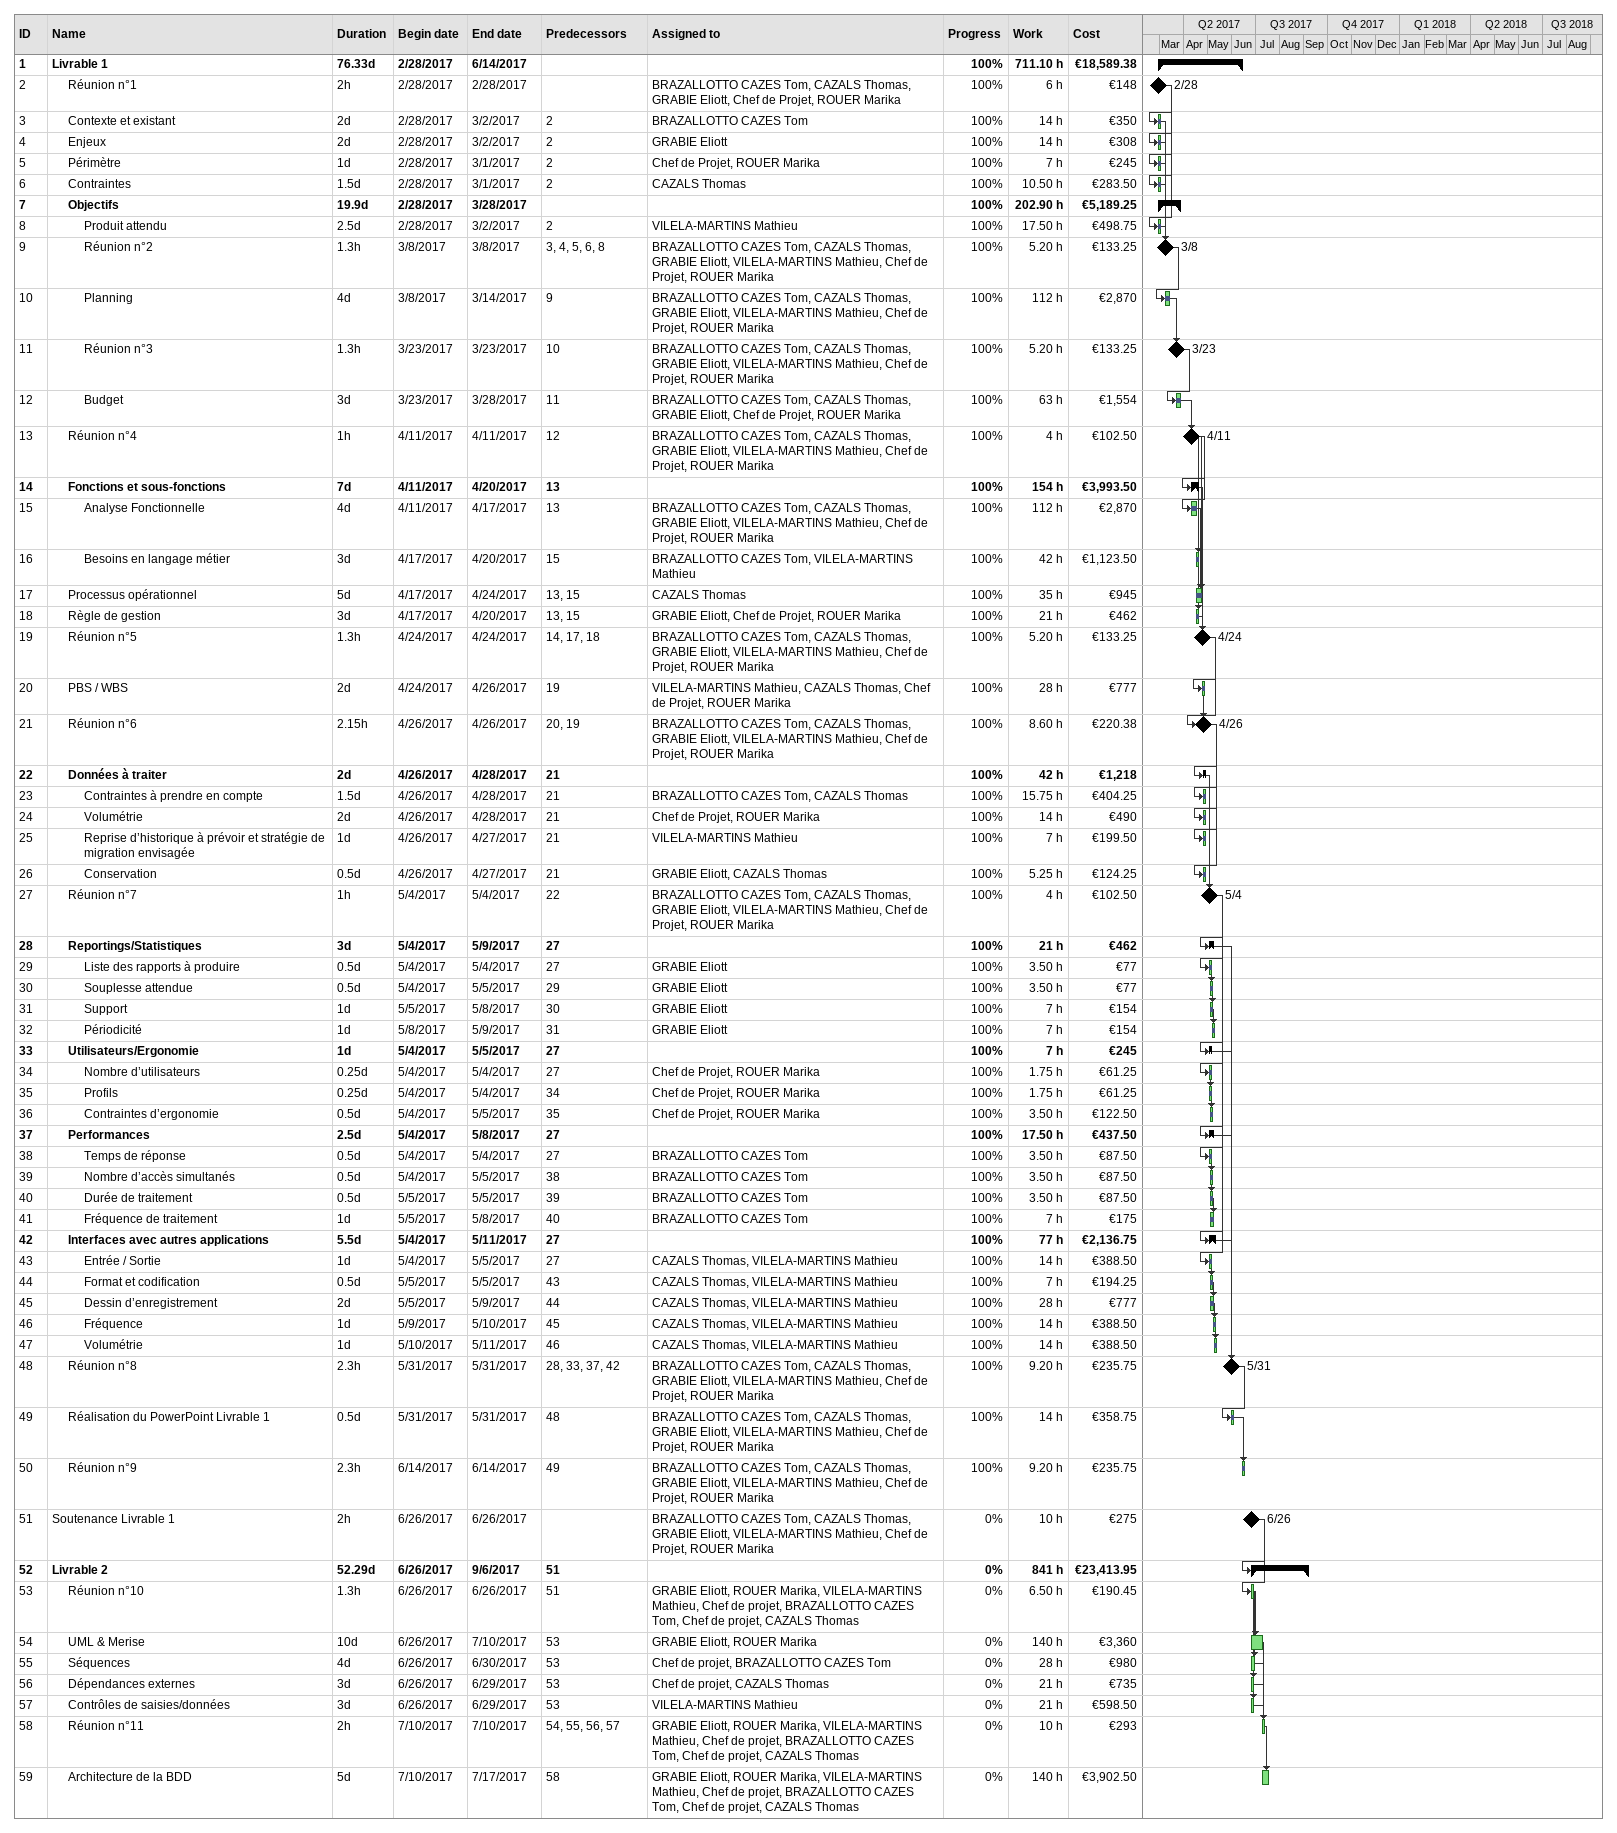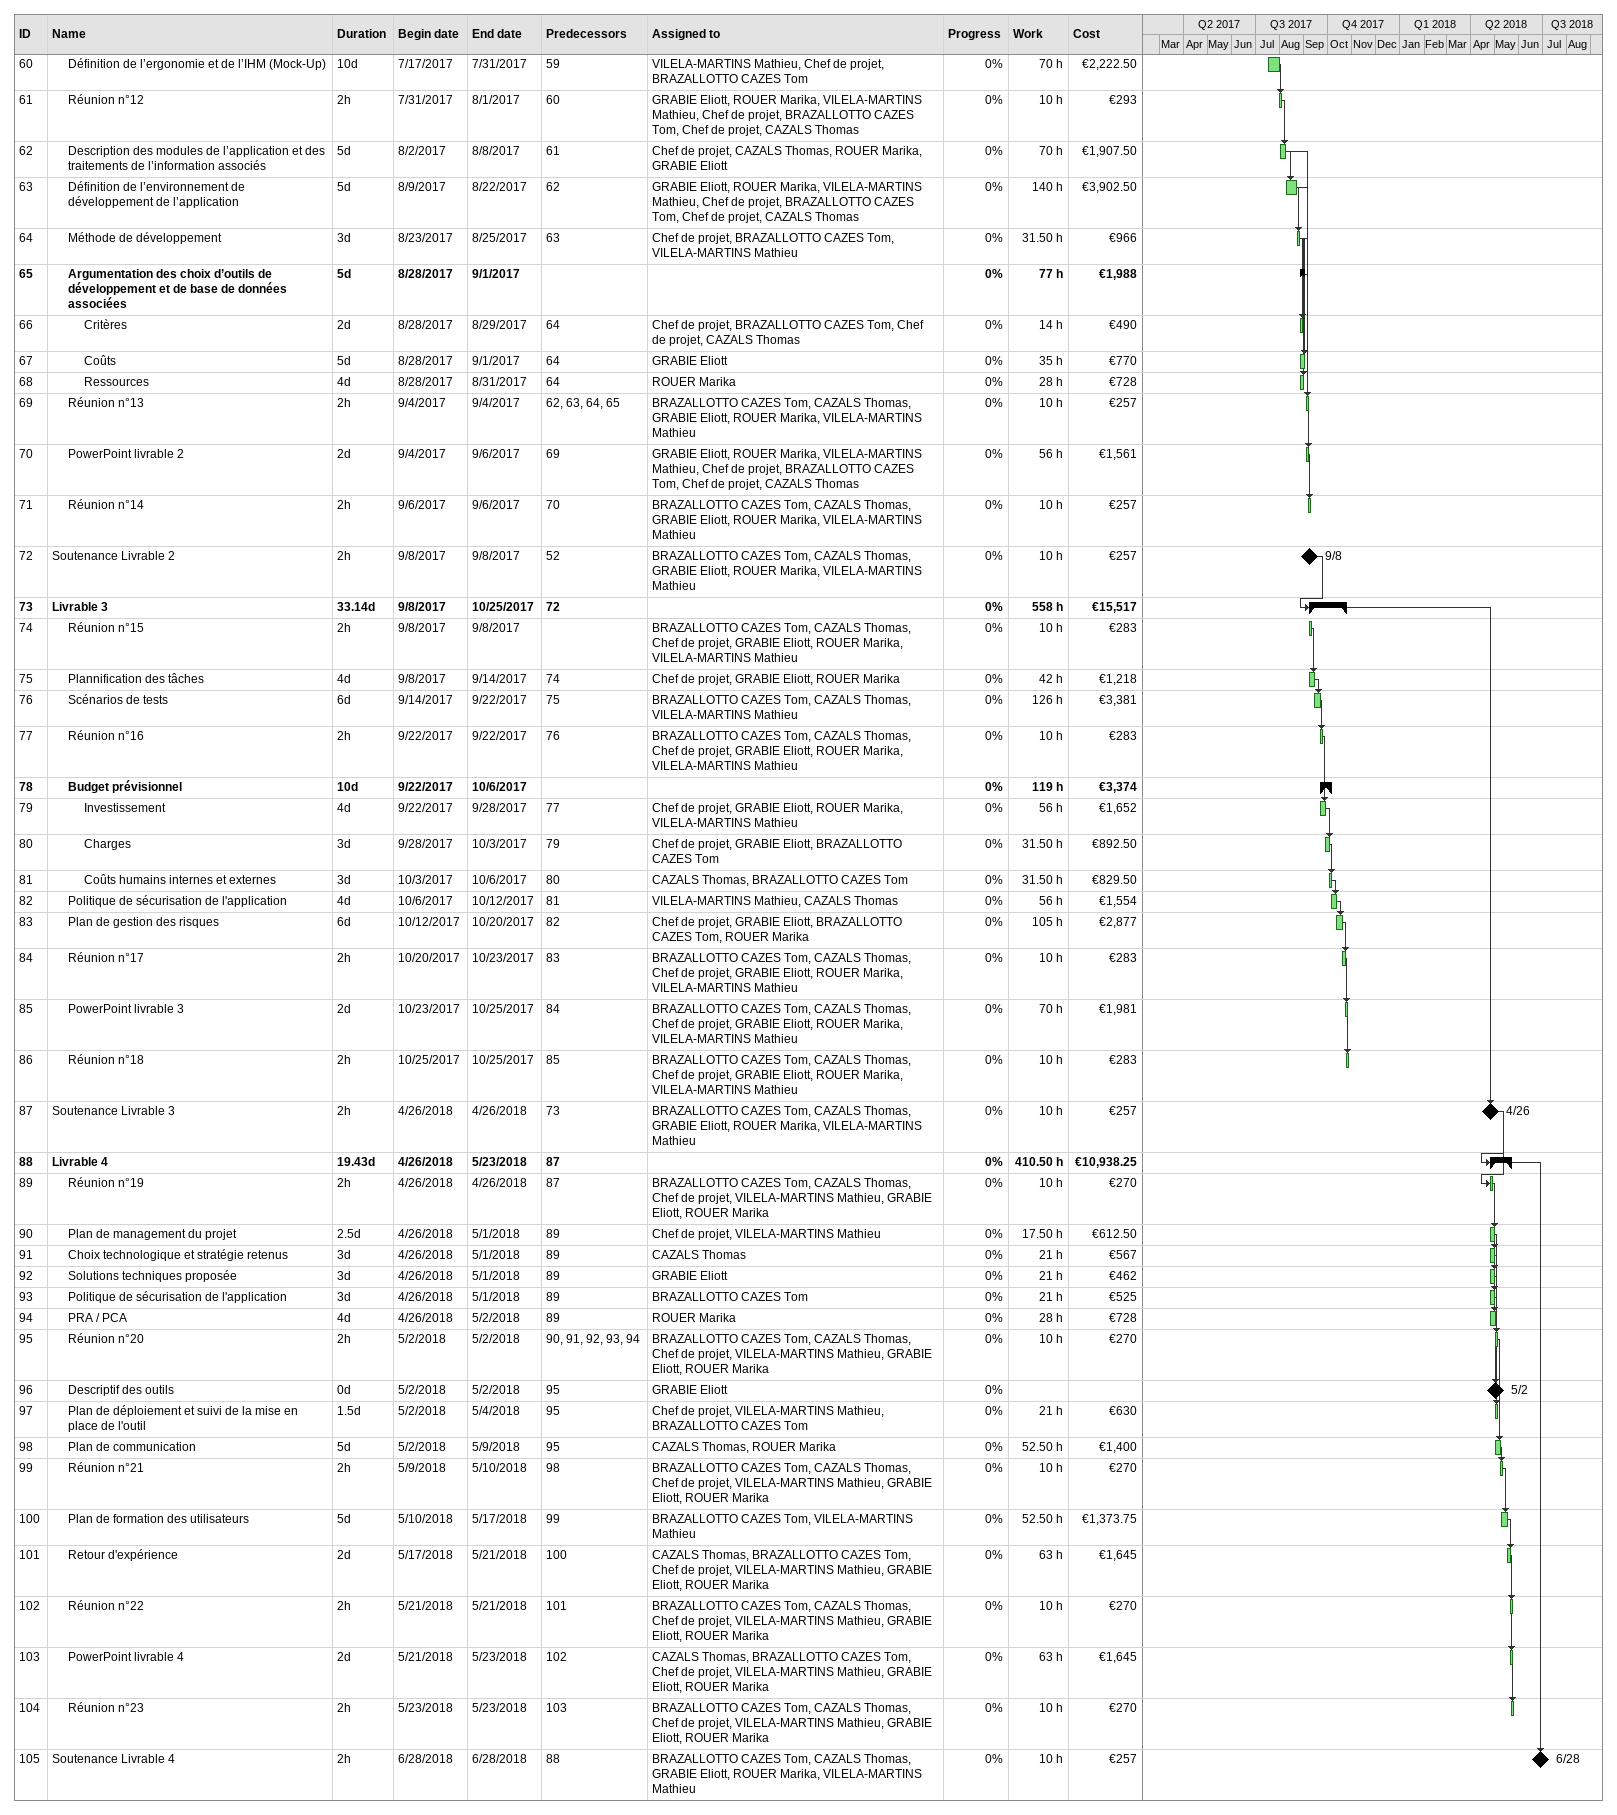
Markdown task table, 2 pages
| ID | Level | Task | Duration | Start | Finish | Predecessors | Resources | % complete | Work (h) | Cost (€) |
|---|---|---|---|---|---|---|---|---|---|---|
| 1 | 1 | **Livrable 1** | 76.33d | 2017-02-28 | 2017-06-14 |  |  | 100 | 711.10 | 18589.38 |
| 2 | 2 | Réunion n°1 | 2h | 2017-02-28 | 2017-02-28 |  | BRAZALLOTTO CAZES Tom, CAZALS Thomas, GRABIE Eliott, Chef de Projet, ROUER Marika | 100 | 6 | 148 |
| 3 | 2 | Contexte et existant | 2d | 2017-02-28 | 2017-03-02 | 2 | BRAZALLOTTO CAZES Tom | 100 | 14 | 350 |
| 4 | 2 | Enjeux | 2d | 2017-02-28 | 2017-03-02 | 2 | GRABIE Eliott | 100 | 14 | 308 |
| 5 | 2 | Périmètre | 1d | 2017-02-28 | 2017-03-01 | 2 | Chef de Projet, ROUER Marika | 100 | 7 | 245 |
| 6 | 2 | Contraintes | 1.5d | 2017-02-28 | 2017-03-01 | 2 | CAZALS Thomas | 100 | 10.50 | 283.50 |
| 7 | 2 | **Objectifs** | 19.9d | 2017-02-28 | 2017-03-28 |  |  | 100 | 202.90 | 5189.25 |
| 8 | 3 | Produit attendu | 2.5d | 2017-02-28 | 2017-03-02 | 2 | VILELA-MARTINS Mathieu | 100 | 17.50 | 498.75 |
| 9 | 3 | Réunion n°2 | 1.3h | 2017-03-08 | 2017-03-08 | 3, 4, 5, 6, 8 | BRAZALLOTTO CAZES Tom, CAZALS Thomas, GRABIE Eliott, VILELA-MARTINS Mathieu, Chef de Projet, ROUER Marika | 100 | 5.20 | 133.25 |
| 10 | 3 | Planning | 4d | 2017-03-08 | 2017-03-14 | 9 | BRAZALLOTTO CAZES Tom, CAZALS Thomas, GRABIE Eliott, VILELA-MARTINS Mathieu, Chef de Projet, ROUER Marika | 100 | 112 | 2870 |
| 11 | 3 | Réunion n°3 | 1.3h | 2017-03-23 | 2017-03-23 | 10 | BRAZALLOTTO CAZES Tom, CAZALS Thomas, GRABIE Eliott, VILELA-MARTINS Mathieu, Chef de Projet, ROUER Marika | 100 | 5.20 | 133.25 |
| 12 | 3 | Budget | 3d | 2017-03-23 | 2017-03-28 | 11 | BRAZALLOTTO CAZES Tom, CAZALS Thomas, GRABIE Eliott, Chef de Projet, ROUER Marika | 100 | 63 | 1554 |
| 13 | 2 | Réunion n°4 | 1h | 2017-04-11 | 2017-04-11 | 12 | BRAZALLOTTO CAZES Tom, CAZALS Thomas, GRABIE Eliott, VILELA-MARTINS Mathieu, Chef de Projet, ROUER Marika | 100 | 4 | 102.50 |
| 14 | 2 | **Fonctions et sous-fonctions** | 7d | 2017-04-11 | 2017-04-20 | 13 |  | 100 | 154 | 3993.50 |
| 15 | 3 | Analyse Fonctionnelle | 4d | 2017-04-11 | 2017-04-17 | 13 | BRAZALLOTTO CAZES Tom, CAZALS Thomas, GRABIE Eliott, VILELA-MARTINS Mathieu, Chef de Projet, ROUER Marika | 100 | 112 | 2870 |
| 16 | 3 | Besoins en langage métier | 3d | 2017-04-17 | 2017-04-20 | 15 | BRAZALLOTTO CAZES Tom, VILELA-MARTINS Mathieu | 100 | 42 | 1123.50 |
| 17 | 2 | Processus opérationnel | 5d | 2017-04-17 | 2017-04-24 | 13, 15 | CAZALS Thomas | 100 | 35 | 945 |
| 18 | 2 | Règle de gestion | 3d | 2017-04-17 | 2017-04-20 | 13, 15 | GRABIE Eliott, Chef de Projet, ROUER Marika | 100 | 21 | 462 |
| 19 | 2 | Réunion n°5 | 1.3h | 2017-04-24 | 2017-04-24 | 14, 17, 18 | BRAZALLOTTO CAZES Tom, CAZALS Thomas, GRABIE Eliott, VILELA-MARTINS Mathieu, Chef de Projet, ROUER Marika | 100 | 5.20 | 133.25 |
| 20 | 2 | PBS / WBS | 2d | 2017-04-24 | 2017-04-26 | 19 | VILELA-MARTINS Mathieu, CAZALS Thomas, Chef de Projet, ROUER Marika | 100 | 28 | 777 |
| 21 | 2 | Réunion n°6 | 2.15h | 2017-04-26 | 2017-04-26 | 20, 19 | BRAZALLOTTO CAZES Tom, CAZALS Thomas, GRABIE Eliott, VILELA-MARTINS Mathieu, Chef de Projet, ROUER Marika | 100 | 8.60 | 220.38 |
| 22 | 2 | **Données à traiter** | 2d | 2017-04-26 | 2017-04-28 | 21 |  | 100 | 42 | 1218 |
| 23 | 3 | Contraintes à prendre en compte | 1.5d | 2017-04-26 | 2017-04-28 | 21 | BRAZALLOTTO CAZES Tom, CAZALS Thomas | 100 | 15.75 | 404.25 |
| 24 | 3 | Volumétrie | 2d | 2017-04-26 | 2017-04-28 | 21 | Chef de Projet, ROUER Marika | 100 | 14 | 490 |
| 25 | 3 | Reprise d’historique à prévoir et stratégie de migration envisagée | 1d | 2017-04-26 | 2017-04-27 | 21 | VILELA-MARTINS Mathieu | 100 | 7 | 199.50 |
| 26 | 3 | Conservation | 0.5d | 2017-04-26 | 2017-04-27 | 21 | GRABIE Eliott, CAZALS Thomas | 100 | 5.25 | 124.25 |
| 27 | 2 | Réunion n°7 | 1h | 2017-05-04 | 2017-05-04 | 22 | BRAZALLOTTO CAZES Tom, CAZALS Thomas, GRABIE Eliott, VILELA-MARTINS Mathieu, Chef de Projet, ROUER Marika | 100 | 4 | 102.50 |
| 28 | 2 | **Reportings/Statistiques** | 3d | 2017-05-04 | 2017-05-09 | 27 |  | 100 | 21 | 462 |
| 29 | 3 | Liste des rapports à produire | 0.5d | 2017-05-04 | 2017-05-04 | 27 | GRABIE Eliott | 100 | 3.50 | 77 |
| 30 | 3 | Souplesse attendue | 0.5d | 2017-05-04 | 2017-05-05 | 29 | GRABIE Eliott | 100 | 3.50 | 77 |
| 31 | 3 | Support | 1d | 2017-05-05 | 2017-05-08 | 30 | GRABIE Eliott | 100 | 7 | 154 |
| 32 | 3 | Périodicité | 1d | 2017-05-08 | 2017-05-09 | 31 | GRABIE Eliott | 100 | 7 | 154 |
| 33 | 2 | **Utilisateurs/Ergonomie** | 1d | 2017-05-04 | 2017-05-05 | 27 |  | 100 | 7 | 245 |
| 34 | 3 | Nombre d’utilisateurs | 0.25d | 2017-05-04 | 2017-05-04 | 27 | Chef de Projet, ROUER Marika | 100 | 1.75 | 61.25 |
| 35 | 3 | Profils | 0.25d | 2017-05-04 | 2017-05-04 | 34 | Chef de Projet, ROUER Marika | 100 | 1.75 | 61.25 |
| 36 | 3 | Contraintes d’ergonomie | 0.5d | 2017-05-04 | 2017-05-05 | 35 | Chef de Projet, ROUER Marika | 100 | 3.50 | 122.50 |
| 37 | 2 | **Performances** | 2.5d | 2017-05-04 | 2017-05-08 | 27 |  | 100 | 17.50 | 437.50 |
| 38 | 3 | Temps de réponse | 0.5d | 2017-05-04 | 2017-05-04 | 27 | BRAZALLOTTO CAZES Tom | 100 | 3.50 | 87.50 |
| 39 | 3 | Nombre d’accès simultanés | 0.5d | 2017-05-04 | 2017-05-05 | 38 | BRAZALLOTTO CAZES Tom | 100 | 3.50 | 87.50 |
| 40 | 3 | Durée de traitement | 0.5d | 2017-05-05 | 2017-05-05 | 39 | BRAZALLOTTO CAZES Tom | 100 | 3.50 | 87.50 |
| 41 | 3 | Fréquence de traitement | 1d | 2017-05-05 | 2017-05-08 | 40 | BRAZALLOTTO CAZES Tom | 100 | 7 | 175 |
| 42 | 2 | **Interfaces avec autres applications** | 5.5d | 2017-05-04 | 2017-05-11 | 27 |  | 100 | 77 | 2136.75 |
| 43 | 3 | Entrée / Sortie | 1d | 2017-05-04 | 2017-05-05 | 27 | CAZALS Thomas, VILELA-MARTINS Mathieu | 100 | 14 | 388.50 |
| 44 | 3 | Format et codification | 0.5d | 2017-05-05 | 2017-05-05 | 43 | CAZALS Thomas, VILELA-MARTINS Mathieu | 100 | 7 | 194.25 |
| 45 | 3 | Dessin d’enregistrement | 2d | 2017-05-05 | 2017-05-09 | 44 | CAZALS Thomas, VILELA-MARTINS Mathieu | 100 | 28 | 777 |
| 46 | 3 | Fréquence | 1d | 2017-05-09 | 2017-05-10 | 45 | CAZALS Thomas, VILELA-MARTINS Mathieu | 100 | 14 | 388.50 |
| 47 | 3 | Volumétrie | 1d | 2017-05-10 | 2017-05-11 | 46 | CAZALS Thomas, VILELA-MARTINS Mathieu | 100 | 14 | 388.50 |
| 48 | 2 | Réunion n°8 | 2.3h | 2017-05-31 | 2017-05-31 | 28, 33, 37, 42 | BRAZALLOTTO CAZES Tom, CAZALS Thomas, GRABIE Eliott, VILELA-MARTINS Mathieu, Chef de Projet, ROUER Marika | 100 | 9.20 | 235.75 |
| 49 | 2 | Réalisation du PowerPoint Livrable 1 | 0.5d | 2017-05-31 | 2017-05-31 | 48 | BRAZALLOTTO CAZES Tom, CAZALS Thomas, GRABIE Eliott, VILELA-MARTINS Mathieu, Chef de Projet, ROUER Marika | 100 | 14 | 358.75 |
| 50 | 2 | Réunion n°9 | 2.3h | 2017-06-14 | 2017-06-14 | 49 | BRAZALLOTTO CAZES Tom, CAZALS Thomas, GRABIE Eliott, VILELA-MARTINS Mathieu, Chef de Projet, ROUER Marika | 100 | 9.20 | 235.75 |
| 51 | 1 | Soutenance Livrable 1 | 2h | 2017-06-26 | 2017-06-26 |  | BRAZALLOTTO CAZES Tom, CAZALS Thomas, GRABIE Eliott, VILELA-MARTINS Mathieu, Chef de Projet, ROUER Marika | 0 | 10 | 275 |
| 52 | 1 | **Livrable 2** | 52.29d | 2017-06-26 | 2017-09-06 | 51 |  | 0 | 841 | 23413.95 |
| 53 | 2 | Réunion n°10 | 1.3h | 2017-06-26 | 2017-06-26 | 51 | GRABIE Eliott, ROUER Marika, VILELA-MARTINS Mathieu, Chef de projet, BRAZALLOTTO CAZES Tom, Chef de projet, CAZALS Thomas | 0 | 6.50 | 190.45 |
| 54 | 2 | UML & Merise | 10d | 2017-06-26 | 2017-07-10 | 53 | GRABIE Eliott, ROUER Marika | 0 | 140 | 3360 |
| 55 | 2 | Séquences | 4d | 2017-06-26 | 2017-06-30 | 53 | Chef de projet, BRAZALLOTTO CAZES Tom | 0 | 28 | 980 |
| 56 | 2 | Dépendances externes | 3d | 2017-06-26 | 2017-06-29 | 53 | Chef de projet, CAZALS Thomas | 0 | 21 | 735 |
| 57 | 2 | Contrôles de saisies/données | 3d | 2017-06-26 | 2017-06-29 | 53 | VILELA-MARTINS Mathieu | 0 | 21 | 598.50 |
| 58 | 2 | Réunion n°11 | 2h | 2017-07-10 | 2017-07-10 | 54, 55, 56, 57 | GRABIE Eliott, ROUER Marika, VILELA-MARTINS Mathieu, Chef de projet, BRAZALLOTTO CAZES Tom, Chef de projet, CAZALS Thomas | 0 | 10 | 293 |
| 59 | 2 | Architecture de la BDD | 5d | 2017-07-10 | 2017-07-17 | 58 | GRABIE Eliott, ROUER Marika, VILELA-MARTINS Mathieu, Chef de projet, BRAZALLOTTO CAZES Tom, Chef de projet, CAZALS Thomas | 0 | 140 | 3902.50 |
| 60 | 2 | Définition de l’ergonomie et de l’IHM (Mock-Up) | 10d | 2017-07-17 | 2017-07-31 | 59 | VILELA-MARTINS Mathieu, Chef de projet, BRAZALLOTTO CAZES Tom | 0 | 70 | 2222.50 |
| 61 | 2 | Réunion n°12 | 2h | 2017-07-31 | 2017-08-01 | 60 | GRABIE Eliott, ROUER Marika, VILELA-MARTINS Mathieu, Chef de projet, BRAZALLOTTO CAZES Tom, Chef de projet, CAZALS Thomas | 0 | 10 | 293 |
| 62 | 2 | Description des modules de l’application et des traitements de l’information associés | 5d | 2017-08-02 | 2017-08-08 | 61 | Chef de projet, CAZALS Thomas, ROUER Marika, GRABIE Eliott | 0 | 70 | 1907.50 |
| 63 | 2 | Définition de l’environnement de développement de l’application | 5d | 2017-08-09 | 2017-08-22 | 62 | GRABIE Eliott, ROUER Marika, VILELA-MARTINS Mathieu, Chef de projet, BRAZALLOTTO CAZES Tom, Chef de projet, CAZALS Thomas | 0 | 140 | 3902.50 |
| 64 | 2 | Méthode de développement | 3d | 2017-08-23 | 2017-08-25 | 63 | Chef de projet, BRAZALLOTTO CAZES Tom, VILELA-MARTINS Mathieu | 0 | 31.50 | 966 |
| 65 | 2 | **Argumentation des choix d’outils de développement et de base de données associées** | 5d | 2017-08-28 | 2017-09-01 |  |  | 0 | 77 | 1988 |
| 66 | 3 | Critères | 2d | 2017-08-28 | 2017-08-29 | 64 | Chef de projet, BRAZALLOTTO CAZES Tom, Chef de projet, CAZALS Thomas | 0 | 14 | 490 |
| 67 | 3 | Coûts | 5d | 2017-08-28 | 2017-09-01 | 64 | GRABIE Eliott | 0 | 35 | 770 |
| 68 | 3 | Ressources | 4d | 2017-08-28 | 2017-08-31 | 64 | ROUER Marika | 0 | 28 | 728 |
| 69 | 2 | Réunion n°13 | 2h | 2017-09-04 | 2017-09-04 | 62, 63, 64, 65 | BRAZALLOTTO CAZES Tom, CAZALS Thomas, GRABIE Eliott, ROUER Marika, VILELA-MARTINS Mathieu | 0 | 10 | 257 |
| 70 | 2 | PowerPoint livrable 2 | 2d | 2017-09-04 | 2017-09-06 | 69 | GRABIE Eliott, ROUER Marika, VILELA-MARTINS Mathieu, Chef de projet, BRAZALLOTTO CAZES Tom, Chef de projet, CAZALS Thomas | 0 | 56 | 1561 |
| 71 | 2 | Réunion n°14 | 2h | 2017-09-06 | 2017-09-06 | 70 | BRAZALLOTTO CAZES Tom, CAZALS Thomas, GRABIE Eliott, ROUER Marika, VILELA-MARTINS Mathieu | 0 | 10 | 257 |
| 72 | 1 | Soutenance Livrable 2 | 2h | 2017-09-08 | 2017-09-08 | 52 | BRAZALLOTTO CAZES Tom, CAZALS Thomas, GRABIE Eliott, ROUER Marika, VILELA-MARTINS Mathieu | 0 | 10 | 257 |
| 73 | 1 | **Livrable 3** | 33.14d | 2017-09-08 | 2017-10-25 | 72 |  | 0 | 558 | 15517 |
| 74 | 2 | Réunion n°15 | 2h | 2017-09-08 | 2017-09-08 |  | BRAZALLOTTO CAZES Tom, CAZALS Thomas, Chef de projet, GRABIE Eliott, ROUER Marika, VILELA-MARTINS Mathieu | 0 | 10 | 283 |
| 75 | 2 | Plannification des tâches | 4d | 2017-09-08 | 2017-09-14 | 74 | Chef de projet, GRABIE Eliott, ROUER Marika | 0 | 42 | 1218 |
| 76 | 2 | Scénarios de tests | 6d | 2017-09-14 | 2017-09-22 | 75 | BRAZALLOTTO CAZES Tom, CAZALS Thomas, VILELA-MARTINS Mathieu | 0 | 126 | 3381 |
| 77 | 2 | Réunion n°16 | 2h | 2017-09-22 | 2017-09-22 | 76 | BRAZALLOTTO CAZES Tom, CAZALS Thomas, Chef de projet, GRABIE Eliott, ROUER Marika, VILELA-MARTINS Mathieu | 0 | 10 | 283 |
| 78 | 2 | **Budget prévisionnel** | 10d | 2017-09-22 | 2017-10-06 |  |  | 0 | 119 | 3374 |
| 79 | 3 | Investissement | 4d | 2017-09-22 | 2017-09-28 | 77 | Chef de projet, GRABIE Eliott, ROUER Marika, VILELA-MARTINS Mathieu | 0 | 56 | 1652 |
| 80 | 3 | Charges | 3d | 2017-09-28 | 2017-10-03 | 79 | Chef de projet, GRABIE Eliott, BRAZALLOTTO CAZES Tom | 0 | 31.50 | 892.50 |
| 81 | 3 | Coûts humains internes et externes | 3d | 2017-10-03 | 2017-10-06 | 80 | CAZALS Thomas, BRAZALLOTTO CAZES Tom | 0 | 31.50 | 829.50 |
| 82 | 2 | Politique de sécurisation de l'application | 4d | 2017-10-06 | 2017-10-12 | 81 | VILELA-MARTINS Mathieu, CAZALS Thomas | 0 | 56 | 1554 |
| 83 | 2 | Plan de gestion des risques | 6d | 2017-10-12 | 2017-10-20 | 82 | Chef de projet, GRABIE Eliott, BRAZALLOTTO CAZES Tom, ROUER Marika | 0 | 105 | 2877 |
| 84 | 2 | Réunion n°17 | 2h | 2017-10-20 | 2017-10-23 | 83 | BRAZALLOTTO CAZES Tom, CAZALS Thomas, Chef de projet, GRABIE Eliott, ROUER Marika, VILELA-MARTINS Mathieu | 0 | 10 | 283 |
| 85 | 2 | PowerPoint livrable 3 | 2d | 2017-10-23 | 2017-10-25 | 84 | BRAZALLOTTO CAZES Tom, CAZALS Thomas, Chef de projet, GRABIE Eliott, ROUER Marika, VILELA-MARTINS Mathieu | 0 | 70 | 1981 |
| 86 | 2 | Réunion n°18 | 2h | 2017-10-25 | 2017-10-25 | 85 | BRAZALLOTTO CAZES Tom, CAZALS Thomas, Chef de projet, GRABIE Eliott, ROUER Marika, VILELA-MARTINS Mathieu | 0 | 10 | 283 |
| 87 | 1 | Soutenance Livrable 3 | 2h | 2018-04-26 | 2018-04-26 | 73 | BRAZALLOTTO CAZES Tom, CAZALS Thomas, GRABIE Eliott, ROUER Marika, VILELA-MARTINS Mathieu | 0 | 10 | 257 |
| 88 | 1 | **Livrable 4** | 19.43d | 2018-04-26 | 2018-05-23 | 87 |  | 0 | 410.50 | 10938.25 |
| 89 | 2 | Réunion n°19 | 2h | 2018-04-26 | 2018-04-26 | 87 | BRAZALLOTTO CAZES Tom, CAZALS Thomas, Chef de projet, VILELA-MARTINS Mathieu, GRABIE Eliott, ROUER Marika | 0 | 10 | 270 |
| 90 | 2 | Plan de management du projet | 2.5d | 2018-04-26 | 2018-05-01 | 89 | Chef de projet, VILELA-MARTINS Mathieu | 0 | 17.50 | 612.50 |
| 91 | 2 | Choix technologique et stratégie retenus | 3d | 2018-04-26 | 2018-05-01 | 89 | CAZALS Thomas | 0 | 21 | 567 |
| 92 | 2 | Solutions techniques proposée | 3d | 2018-04-26 | 2018-05-01 | 89 | GRABIE Eliott | 0 | 21 | 462 |
| 93 | 2 | Politique de sécurisation de l'application | 3d | 2018-04-26 | 2018-05-01 | 89 | BRAZALLOTTO CAZES Tom | 0 | 21 | 525 |
| 94 | 2 | PRA / PCA | 4d | 2018-04-26 | 2018-05-02 | 89 | ROUER Marika | 0 | 28 | 728 |
| 95 | 2 | Réunion n°20 | 2h | 2018-05-02 | 2018-05-02 | 90, 91, 92, 93, 94 | BRAZALLOTTO CAZES Tom, CAZALS Thomas, Chef de projet, VILELA-MARTINS Mathieu, GRABIE Eliott, ROUER Marika | 0 | 10 | 270 |
| 96 | 2 | Descriptif des outils | 0d | 2018-05-02 | 2018-05-02 | 95 | GRABIE Eliott | 0 |  |  |
| 97 | 2 | Plan de déploiement et suivi de la mise en place de l'outil | 1.5d | 2018-05-02 | 2018-05-04 | 95 | Chef de projet, VILELA-MARTINS Mathieu, BRAZALLOTTO CAZES Tom | 0 | 21 | 630 |
| 98 | 2 | Plan de communication | 5d | 2018-05-02 | 2018-05-09 | 95 | CAZALS Thomas, ROUER Marika | 0 | 52.50 | 1400 |
| 99 | 2 | Réunion n°21 | 2h | 2018-05-09 | 2018-05-10 | 98 | BRAZALLOTTO CAZES Tom, CAZALS Thomas, Chef de projet, VILELA-MARTINS Mathieu, GRABIE Eliott, ROUER Marika | 0 | 10 | 270 |
| 100 | 2 | Plan de formation des utilisateurs | 5d | 2018-05-10 | 2018-05-17 | 99 | BRAZALLOTTO CAZES Tom, VILELA-MARTINS Mathieu | 0 | 52.50 | 1373.75 |
| 101 | 2 | Retour d'expérience | 2d | 2018-05-17 | 2018-05-21 | 100 | CAZALS Thomas, BRAZALLOTTO CAZES Tom, Chef de projet, VILELA-MARTINS Mathieu, GRABIE Eliott, ROUER Marika | 0 | 63 | 1645 |
| 102 | 2 | Réunion n°22 | 2h | 2018-05-21 | 2018-05-21 | 101 | BRAZALLOTTO CAZES Tom, CAZALS Thomas, Chef de projet, VILELA-MARTINS Mathieu, GRABIE Eliott, ROUER Marika | 0 | 10 | 270 |
| 103 | 2 | PowerPoint livrable 4 | 2d | 2018-05-21 | 2018-05-23 | 102 | CAZALS Thomas, BRAZALLOTTO CAZES Tom, Chef de projet, VILELA-MARTINS Mathieu, GRABIE Eliott, ROUER Marika | 0 | 63 | 1645 |
| 104 | 2 | Réunion n°23 | 2h | 2018-05-23 | 2018-05-23 | 103 | BRAZALLOTTO CAZES Tom, CAZALS Thomas, Chef de projet, VILELA-MARTINS Mathieu, GRABIE Eliott, ROUER Marika | 0 | 10 | 270 |
| 105 | 1 | Soutenance Livrable 4 | 2h | 2018-06-28 | 2018-06-28 | 88 | BRAZALLOTTO CAZES Tom, CAZALS Thomas, GRABIE Eliott, ROUER Marika, VILELA-MARTINS Mathieu | 0 | 10 | 257 |
